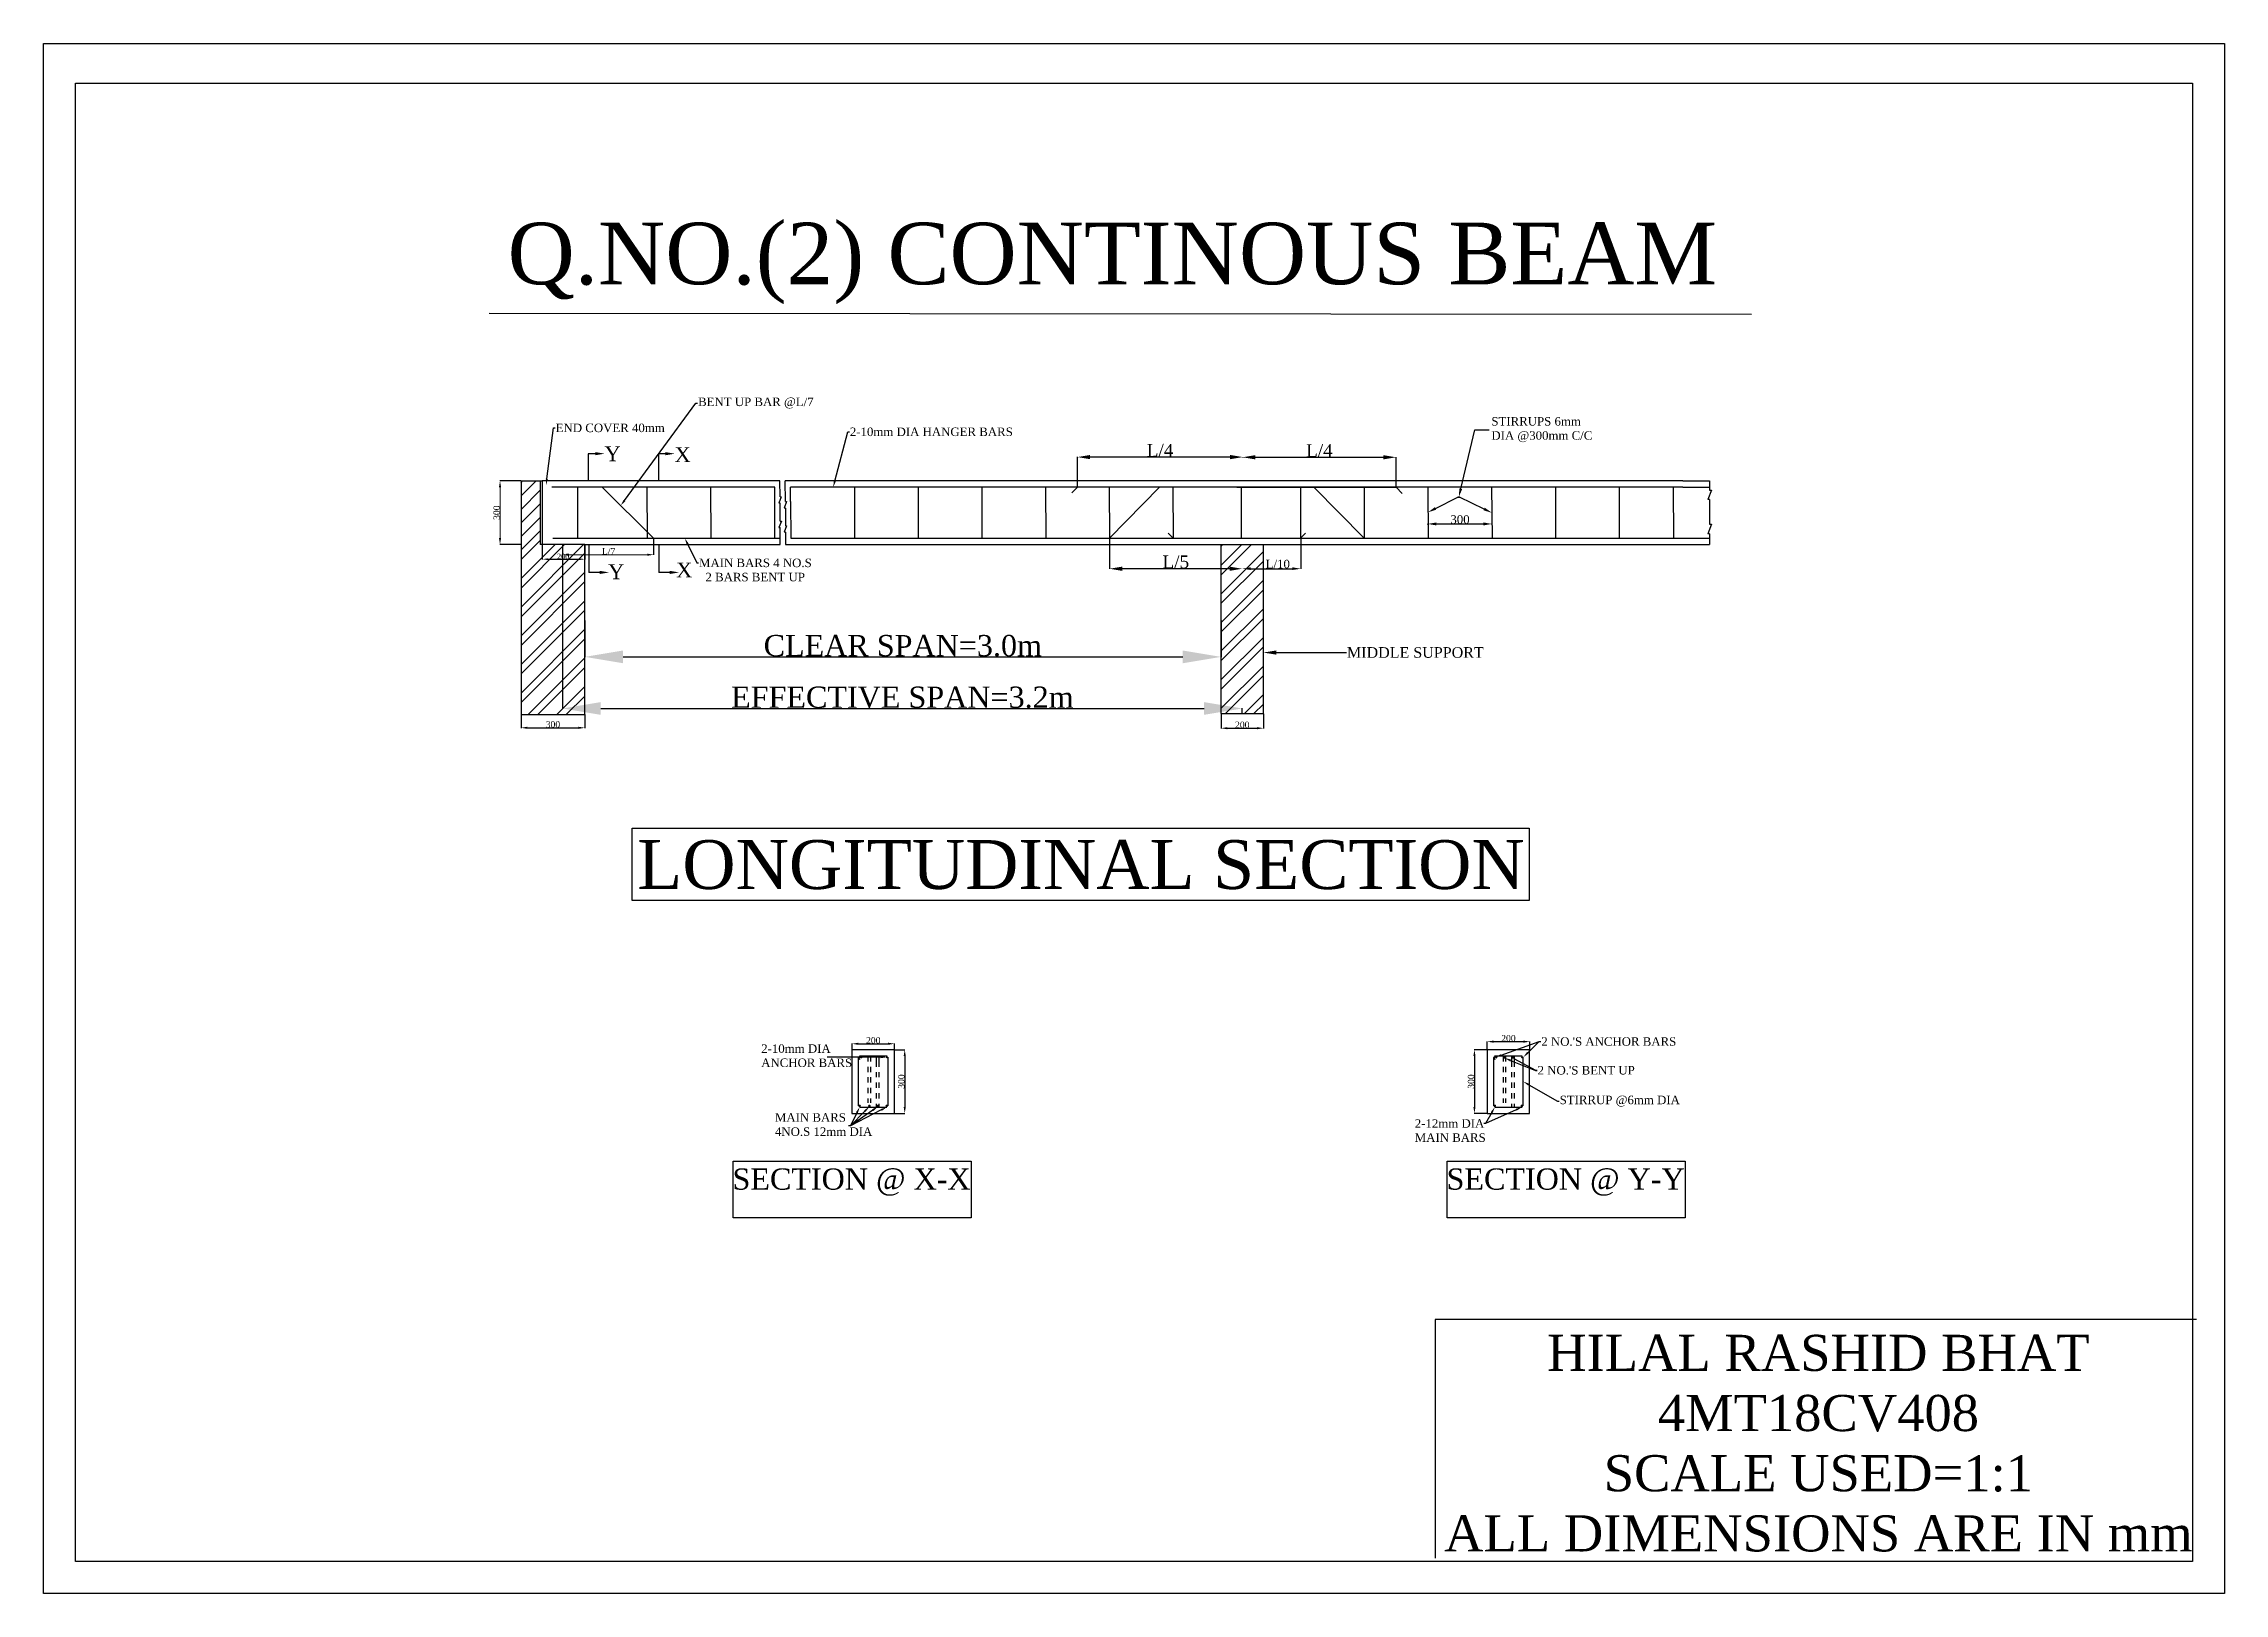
# Model space of a CAD drawing. Header units: millimetres. Extents: x -2219 to 8047, y -5019 to 2279.
import ezdxf
from ezdxf import colors
from ezdxf.entities.mleader import LeaderData, LeaderLine
from ezdxf.math import Vec2, Vec3

# ---------------------------------------------------------------- set-up
doc = ezdxf.new("R2010")
doc.units = ezdxf.units.MM
doc.styles.get("Standard").update_dxf_attribs({"font": 'times.ttf'})
doc.dimstyles.new('ISO-25', dxfattribs={"dimtxt": 2.5, "dimasz": 2.5, "dimexe": 1.25, "dimexo": 0.625, "dimtad": 1, "dimdec": 0, "dimtxsty": 'Standard', "dimcen": 2.5, "dimaunit": 1, "dimadec": 0, "dimazin": 0, "dimtfac": 1, "dimtdec": 0, "dimtmove": 0, "dimatfit": 3, "dimfxl": 1, "dimarcsym": 0})

# ---------------------------------------------------------------- blocks, each defined once
blk = doc.blocks.new('*D1')
at = {"color": 0, "lineweight": -2, "transparency": 16777216}
for p, q in [((29, -881), (29, -945)), ((329, -881), (329, -945)), ((59, -943), (299, -943))]:
    blk.add_line(p, q, dxfattribs=at)
at = {"color": 0, "transparency": 16777216}
for points in [[(59, -938), (59, -948), (29, -943)], [(299, -938), (299, -948), (329, -943)]]:
    blk.add_solid(points, dxfattribs=at)
at = {"layer": 'Defpoints', "color": 0, "transparency": 16777216}
for p in [(29, -880), (329, -880), (329, -943)]:
    blk.add_point(p, dxfattribs=at)
at = {"color": 0, "transparency": 16777216, "insert": (179, -927), "char_height": 30, "attachment_point": 5}
blk.add_mtext('300', dxfattribs=at)
blk = doc.blocks.new('*D2')
at = {"color": 0, "lineweight": -2, "transparency": 16777216}
for p, q in [((129, -81), (129, -151)), ((329, -81), (329, -151)), ((154, -149), (304, -149))]:
    blk.add_line(p, q, dxfattribs=at)
at = {"color": 0, "transparency": 16777216}
for points in [[(154, -145), (154, -153), (129, -149)], [(304, -145), (304, -153), (329, -149)]]:
    blk.add_solid(points, dxfattribs=at)
at = {"layer": 'Defpoints', "color": 0, "transparency": 16777216}
for p in [(129, -80), (329, -80), (329, -149)]:
    blk.add_point(p, dxfattribs=at)
at = {"color": 0, "transparency": 16777216, "insert": (227, -136), "char_height": 25, "attachment_point": 5}
blk.add_mtext('200', dxfattribs=at)
blk = doc.blocks.new('*D3')
at = {"color": 0, "lineweight": -2, "transparency": 16777216}
for p, q in [((28, 220), (-71, 220)), ((28, -80), (-71, -80))]:
    blk.add_line(p, q, dxfattribs=at)
at = {"color": 0, "lineweight": 20, "transparency": 16777216}
blk.add_line((-70, 190), (-70, -50), dxfattribs=at)
at = {"color": 0, "transparency": 16777216}
for points in [[(-75, 190), (-65, 190), (-70, 220)], [(-75, -50), (-65, -50), (-70, -80)]]:
    blk.add_solid(points, dxfattribs=at)
at = {"layer": 'Defpoints', "color": 0, "transparency": 16777216}
for p in [(29, 220), (-70, -80), (29, -80)]:
    blk.add_point(p, dxfattribs=at)
at = {"color": 0, "transparency": 16777216, "insert": (-86, 70), "char_height": 30, "width": 70.24, "attachment_point": 5, "rotation": 90}
blk.add_mtext('300', dxfattribs=at)
blk = doc.blocks.new('*D4')
at = {"color": 0, "lineweight": -2, "transparency": 16777216}
for p, q in [((3324, -877), (3324, -946)), ((3524, -877), (3524, -946)), ((3354, -945), (3494, -945))]:
    blk.add_line(p, q, dxfattribs=at)
at = {"color": 0, "transparency": 16777216}
for points in [[(3354, -940), (3354, -950), (3324, -945)], [(3494, -940), (3494, -950), (3524, -945)]]:
    blk.add_solid(points, dxfattribs=at)
at = {"layer": 'Defpoints', "color": 0, "transparency": 16777216}
for p in [(3324, -876), (3524, -876), (3524, -945)]:
    blk.add_point(p, dxfattribs=at)
at = {"color": 0, "transparency": 16777216, "insert": (3424, -929), "char_height": 30, "attachment_point": 5}
blk.add_mtext('200', dxfattribs=at)
blk = doc.blocks.new('*D7')
at = {"color": 0, "lineweight": -2, "transparency": 16777216}
for p, q in [((3699, -51), (3699, -195)), ((3424, -194), (3424, -195)), ((3464, -194), (3659, -194))]:
    blk.add_line(p, q, dxfattribs=at)
at = {"color": 0, "transparency": 16777216}
for points in [[(3464, -187), (3464, -200), (3424, -194)], [(3659, -187), (3659, -200), (3699, -194)]]:
    blk.add_solid(points, dxfattribs=at)
at = {"layer": 'Defpoints', "color": 0, "transparency": 16777216}
for p in [(3699, -50), (3424, -193), (3699, -194)]:
    blk.add_point(p, dxfattribs=at)
at = {"color": 0, "transparency": 16777216, "insert": (3561, -172), "char_height": 40, "attachment_point": 5}
blk.add_mtext('    L/10', dxfattribs=at)
blk = doc.blocks.new('*D8')
at = {"color": 0, "lineweight": -2, "transparency": 16777216}
for p, q in [((2799, -51), (2799, -195)), ((3364, -194), (2859, -194)), ((3424, -194), (3424, -195))]:
    blk.add_line(p, q, dxfattribs=at)
at = {"color": 0, "transparency": 16777216}
for points in [[(2859, -184), (2859, -204), (2799, -194)], [(3364, -184), (3364, -204), (3424, -194)]]:
    blk.add_solid(points, dxfattribs=at)
at = {"layer": 'Defpoints', "color": 0, "transparency": 16777216}
for p in [(2799, -50), (2799, -194), (3424, -193)]:
    blk.add_point(p, dxfattribs=at)
at = {"color": 0, "transparency": 16777216, "insert": (3111, -162), "char_height": 60, "attachment_point": 5}
blk.add_mtext('L/5', dxfattribs=at)
blk = doc.blocks.new('*D10')
at = {"color": 0, "lineweight": -2, "transparency": 16777216}
for p, q in [((3426, 331), (3426, 330)), ((3486, 331), (4088, 331)), ((4148, 190), (4148, 332))]:
    blk.add_line(p, q, dxfattribs=at)
at = {"color": 0, "transparency": 16777216}
for points in [[(3486, 341), (3486, 321), (3426, 331)], [(4088, 341), (4088, 321), (4148, 331)]]:
    blk.add_solid(points, dxfattribs=at)
at = {"layer": 'Defpoints', "color": 0, "transparency": 16777216}
for p in [(3426, 332), (4148, 331), (4148, 190)]:
    blk.add_point(p, dxfattribs=at)
at = {"color": 0, "transparency": 16777216, "insert": (3787, 362), "char_height": 60, "attachment_point": 5}
blk.add_mtext('L/4', dxfattribs=at)
blk = doc.blocks.new('*D11')
at = {"color": 0, "lineweight": -2, "transparency": 16777216}
for p, q in [((4298, 14), (4298, 18)), ((4338, 17), (4559, 17)), ((4599, 16), (4599, 18))]:
    blk.add_line(p, q, dxfattribs=at)
at = {"color": 0, "transparency": 16777216}
for points in [[(4338, 24), (4338, 10), (4298, 17)], [(4559, 24), (4559, 10), (4599, 17)]]:
    blk.add_solid(points, dxfattribs=at)
at = {"layer": 'Defpoints', "color": 0, "transparency": 16777216}
for p in [(4298, 13), (4599, 17), (4599, 15)]:
    blk.add_point(p, dxfattribs=at)
at = {"color": 0, "transparency": 16777216, "insert": (4449, 38), "char_height": 40, "width": 80.63, "attachment_point": 5}
blk.add_mtext('300', dxfattribs=at)
blk = doc.blocks.new('*D12')
at = {"color": 0, "lineweight": -2, "transparency": 16777216}
for p, q in [((224, -81), (224, -129)), ((653, -51), (653, -129))]:
    blk.add_line(p, q, dxfattribs=at)
at = {"color": 0, "lineweight": 20, "transparency": 16777216}
blk.add_line((254, -128), (623, -128), dxfattribs=at)
at = {"color": 0, "transparency": 16777216}
for points in [[(254, -123), (254, -133), (224, -128)], [(623, -123), (623, -133), (653, -128)]]:
    blk.add_solid(points, dxfattribs=at)
at = {"layer": 'Defpoints', "color": 0, "transparency": 16777216}
for p in [(224, -80), (653, -50), (653, -128)]:
    blk.add_point(p, dxfattribs=at)
at = {"color": 0, "transparency": 16777216, "insert": (441, -112), "char_height": 30, "attachment_point": 5}
blk.add_mtext('L/7', dxfattribs=at)
blk = doc.blocks.new('*D13')
at = {"color": 0, "lineweight": -2, "transparency": 16777216}
for p, q in [((329, -438), (329, -610)), ((3324, -438), (3324, -610)), ((509, -609), (3144, -609))]:
    blk.add_line(p, q, dxfattribs=at)
at = {"color": 0, "transparency": 16777216}
for points in [[(509, -579), (509, -639), (329, -609)], [(3144, -579), (3144, -639), (3324, -609)]]:
    blk.add_solid(points, dxfattribs=at)
at = {"layer": 'Defpoints', "color": 0, "transparency": 16777216}
for p in [(329, -438), (3324, -438), (3324, -609)]:
    blk.add_point(p, dxfattribs=at)
at = {"color": 0, "transparency": 16777216, "insert": (1826, -557), "char_height": 100, "attachment_point": 5}
blk.add_mtext('CLEAR SPAN=3.0m', dxfattribs=at)
blk = doc.blocks.new('*D14')
at = {"color": 0, "lineweight": -2, "transparency": 16777216}
for p, q in [((224, -81), (224, -854)), ((404, -852), (3244, -852)), ((3424, -876), (3424, -851))]:
    blk.add_line(p, q, dxfattribs=at)
at = {"color": 0, "transparency": 16777216}
for points in [[(404, -822), (404, -882), (224, -852)], [(3244, -822), (3244, -882), (3424, -852)]]:
    blk.add_solid(points, dxfattribs=at)
at = {"layer": 'Defpoints', "color": 0, "transparency": 16777216}
for p in [(224, -80), (3424, -852), (3424, -876)]:
    blk.add_point(p, dxfattribs=at)
at = {"color": 0, "transparency": 16777216, "insert": (1824, -800), "char_height": 100, "attachment_point": 5}
blk.add_mtext('EFFECTIVE SPAN=3.2m', dxfattribs=at)
blk = doc.blocks.new('*D15')
at = {"color": 0, "lineweight": -2, "transparency": 16777216}
for p, q in [((1587, -2459), (1587, -2430)), ((1617, -2431), (1757, -2431)), ((1787, -2459), (1787, -2430))]:
    blk.add_line(p, q, dxfattribs=at)
at = {"color": 0, "transparency": 16777216}
for points in [[(1617, -2426), (1617, -2436), (1587, -2431)], [(1757, -2426), (1757, -2436), (1787, -2431)]]:
    blk.add_solid(points, dxfattribs=at)
at = {"layer": 'Defpoints', "color": 0, "transparency": 16777216}
for p in [(1587, -2459), (1787, -2431), (1787, -2459)]:
    blk.add_point(p, dxfattribs=at)
at = {"color": 0, "transparency": 16777216, "insert": (1687, -2415), "char_height": 30, "attachment_point": 5}
blk.add_mtext('200', dxfattribs=at)
blk = doc.blocks.new('*D16')
at = {"color": 0, "lineweight": -2, "transparency": 16777216}
for p, q in [((1787, -2459), (1836, -2459)), ((1835, -2489), (1835, -2729)), ((1787, -2759), (1836, -2759))]:
    blk.add_line(p, q, dxfattribs=at)
at = {"color": 0, "transparency": 16777216}
for points in [[(1830, -2489), (1840, -2489), (1835, -2459)], [(1830, -2729), (1840, -2729), (1835, -2759)]]:
    blk.add_solid(points, dxfattribs=at)
at = {"layer": 'Defpoints', "color": 0, "transparency": 16777216}
for p in [(1787, -2459), (1787, -2759), (1835, -2759)]:
    blk.add_point(p, dxfattribs=at)
at = {"color": 0, "transparency": 16777216, "insert": (1819, -2609), "char_height": 30, "attachment_point": 5, "rotation": 90}
blk.add_mtext('300', dxfattribs=at)
blk = doc.blocks.new('*D17')
at = {"color": 0, "lineweight": -2, "transparency": 16777216}
for p, q in [((4577, -2459), (4577, -2420)), ((4607, -2421), (4747, -2421)), ((4777, -2459), (4777, -2420))]:
    blk.add_line(p, q, dxfattribs=at)
at = {"color": 0, "transparency": 16777216}
for points in [[(4607, -2416), (4607, -2426), (4577, -2421)], [(4747, -2416), (4747, -2426), (4777, -2421)]]:
    blk.add_solid(points, dxfattribs=at)
at = {"layer": 'Defpoints', "color": 0, "transparency": 16777216}
for p in [(4577, -2459), (4777, -2421), (4777, -2459)]:
    blk.add_point(p, dxfattribs=at)
at = {"color": 0, "transparency": 16777216, "insert": (4677, -2405), "char_height": 30, "attachment_point": 5}
blk.add_mtext('200', dxfattribs=at)
blk = doc.blocks.new('*D18')
at = {"color": 0, "lineweight": -2, "transparency": 16777216}
for p, q in [((4576, -2459), (4516, -2459)), ((4517, -2489), (4517, -2729)), ((4576, -2759), (4516, -2759))]:
    blk.add_line(p, q, dxfattribs=at)
at = {"color": 0, "transparency": 16777216}
for points in [[(4512, -2489), (4522, -2489), (4517, -2459)], [(4512, -2729), (4522, -2729), (4517, -2759)]]:
    blk.add_solid(points, dxfattribs=at)
at = {"layer": 'Defpoints', "color": 0, "transparency": 16777216}
for p in [(4577, -2459), (4517, -2759), (4577, -2759)]:
    blk.add_point(p, dxfattribs=at)
at = {"color": 0, "transparency": 16777216, "insert": (4501, -2609), "char_height": 30, "attachment_point": 5, "rotation": 90}
blk.add_mtext('300', dxfattribs=at)

msp = doc.modelspace()

# ---------------------------------------------------------------- hatches: boundary and pattern name
h = msp.add_hatch()
h.set_pattern_fill('ANSI32', color=256, scale=10)
h.paths.add_polyline_path([(3523.7, -80.4), (3323.7, -80.4), (3323.7, -876.3), (3523.7, -876.3)])

# ---------------------------------------------------------------- linework, layer by layer
for p, q in [((-121.7, 1009.3), (5821.2, 1004.5)), ((345.5, 347.9), (345.5, 219.6)), ((675.2, 347.9), (675.2, 219.6)), ((2647.9, 190.2), (2647.9, 333)), ((3366.2, 331.8), (2707.9, 331.8)), ((29, 219.6), (29, -80.4)), ((29, 219.6), (129, 219.6)), ((119, 219.6), (119, -80.4)), ((129, 219.6), (129, -80.4)), ((1247.8, 219.6), (129, 219.6)), ((1248, 144.9), (1247.8, 219.6)), ((1273.1, 121.9), (1272.8, 219.7)), ((5497.8, 219.6), (1272.8, 219.6)), ((1297.8, 219.6), (1297.8, 219.8)), ((5497.8, 219.6), (5624.1, 219.6)), ((5624.1, 219.6), (5624.1, 176.1)), ((1222.9, 189.6), (174, 189.6)), ((297, -50.4), (296.1, 189.6)), ((652.6, -50.4), (411.4, 189.6)), ((623.6, -50.4), (622.9, 189.6)), ((923.6, -50.4), (922.9, 189.6)), ((1223.6, -50.4), (1222.9, 189.6)), ((1253.8, 144.9), (1242.1, 114.9)), ((1248.1, 114.9), (1242.1, 114.9)), ((1248, 144.9), (1253.8, 144.9)), ((1248.4, 30.8), (1248.1, 114.9)), ((1278.8, 121.9), (1267.2, 91.9)), ((1272.9, 189.6), (1272.8, 189.6)), ((1273.1, 121.9), (1278.8, 121.9)), ((1298.1, 121.9), (1297.9, 189.6)), ((5497.8, 189.6), (1297.9, 189.6)), ((1298.1, 121.9), (1298.6, -50.4)), ((1597.9, 189.6), (1598.6, -50.4)), ((1897.9, 189.6), (1898.6, -50.4)), ((2197.9, 189.6), (2198.6, -50.4)), ((2497.9, 189.6), (2498.6, -50.4)), ((2647.9, 189.6), (2621.9, 164)), ((3397.9, 189.6), (2647.9, 189.6)), ((2797.9, 189.6), (2798.6, -50.4)), ((2798.6, -50.4), (3035, 189.6)), ((3097.9, 189.6), (3098.6, -50.4)), ((3397.9, 189.6), (4147.9, 189.6)), ((3418.4, 189.6), (3419.2, -50.4)), ((3697.9, 189.6), (3698.6, -50.4)), ((3998.5, -50.4), (3760.7, 189.6)), ((3997.9, 189.6), (3998.5, -50.4)), ((4147.9, 189.6), (4176.7, 160.4)), ((4297.9, 189.6), (4298.5, -50.4)), ((4597.9, 189.6), (4599.7, -50.4)), ((4897.9, 189.6), (4898.6, -50.4)), ((5197.9, 189.6), (5198.5, -50.4)), ((5452.9, 189.6), (5453.6, -50.4)), ((5497.8, 189.6), (5624.1, 189.6)), ((5633.1, 176.1), (5615.1, 132.6)), ((5624.1, 132.6), (5615.1, 132.6)), ((5624.1, 176.1), (5633.1, 176.1)), ((5624.1, 132.6), (5624.1, 16.3)), ((1254.4, 30.8), (1242.5, 0.8)), ((1242.5, 0.8), (1248.5, 0.8)), ((1248.4, 30.8), (1254.4, 30.8)), ((1248.7, -80.4), (1248.5, 0.8)), ((1273.2, 91.9), (1267.2, 91.9)), ((1278.9, 8.8), (1267.3, -21.2)), ((1273.2, 91.9), (1273.2, 8.8)), ((1273.2, 8.8), (1278.9, 8.8)), ((5633.1, 16.3), (5615.1, -29.4)), ((5624.1, 16.3), (5633.1, 16.3)), ((29, -80.4), (29, -880.4)), ((329, -80.4), (119, -80.4)), ((178.8, -50.4), (1248.7, -50.4)), ((323.7, -80.4), (1248.7, -80.4)), ((329, -50.4), (757.6, -50.4)), ((329, -880.4), (329, -80.4)), ((348, -80.4), (348, -211.3)), ((677.7, -80.4), (677.7, -211.3)), ((1273.3, -21.2), (1267.3, -21.2)), ((1273.3, -21.2), (1273.5, -80.4)), ((1273.5, -80.4), (5624.1, -80.4)), ((1298.6, -50.4), (5624.1, -50.4)), ((3098.6, -50.4), (3075.2, -26.6)), ((3323.7, -80.4), (3323.7, -876.3)), ((3523.7, -876.3), (3523.7, -80.4)), ((3698.6, -50.4), (3722.3, -26.8)), ((5624.1, -29.4), (5615.1, -29.4)), ((5624.1, -29.4), (5624.1, -80.4)), ((29, -880.4), (329, -880.4)), ((3323.7, -876.3), (3523.7, -876.3)), ((1616.5, -2495.7), (1616.5, -2723.5)), ((1616.5, -2495.7), (1623.8, -2504.8)), ((1751.9, -2489.2), (1621.7, -2489.2)), ((1624.1, -2489.2), (1631.6, -2498.5)), ((1662.8, -2514), (1662.8, -2489.2)), ((1662.8, -2564), (1662.8, -2539)), ((1674.8, -2514), (1674.8, -2489.2)), ((1674.8, -2564), (1674.8, -2539)), ((1702.9, -2539), (1702.9, -2489.2)), ((1702.9, -2589), (1702.9, -2564)), ((1714.9, -2539), (1714.9, -2489.2)), ((1714.9, -2589), (1714.9, -2564)), ((1756.5, -2723.2), (1756.5, -2494.5)), ((4606.6, -2495.7), (4606.6, -2723.5)), ((4606.6, -2495.7), (4613.8, -2504.8)), ((4741.9, -2489.2), (4611.7, -2489.2)), ((4614.1, -2489.2), (4621.6, -2498.5)), ((4653.1, -2514), (4653.1, -2489.2)), ((4653.1, -2564), (4653.1, -2539)), ((4665.1, -2514), (4665.1, -2489.2)), ((4665.1, -2564), (4665.1, -2539)), ((4693.2, -2539), (4693.2, -2489.2)), ((4693.2, -2589), (4693.2, -2564)), ((4705.2, -2539), (4705.2, -2489.2)), ((4705.2, -2589), (4705.2, -2564)), ((4746.6, -2723.2), (4746.6, -2494.5)), ((1662.8, -2614), (1662.8, -2589)), ((1662.8, -2664), (1662.8, -2639)), ((1674.8, -2614), (1674.8, -2589)), ((1674.8, -2664.3), (1674.8, -2639)), ((1702.9, -2639), (1702.9, -2614)), ((1702.9, -2689), (1702.9, -2664)), ((1714.9, -2639), (1714.9, -2614)), ((1714.9, -2689), (1714.9, -2664)), ((4653.1, -2614), (4653.1, -2589)), ((4653.1, -2664), (4653.1, -2639)), ((4665.1, -2614), (4665.1, -2589)), ((4665.1, -2664.3), (4665.1, -2639)), ((4693.2, -2639), (4693.2, -2614)), ((4693.2, -2689), (4693.2, -2664)), ((4705.2, -2639), (4705.2, -2614)), ((4705.2, -2689), (4705.2, -2664)), ((1623, -2729.2), (1751.3, -2729.2)), ((1662.8, -2709.1), (1662.8, -2689)), ((1674.8, -2709.1), (1674.8, -2689)), ((1702.9, -2729.2), (1702.9, -2714)), ((1714.9, -2729.2), (1714.9, -2714)), ((4613, -2729.2), (4741.3, -2729.2)), ((4653.1, -2709.1), (4653.1, -2689)), ((4665.1, -2709.1), (4665.1, -2689)), ((4693.2, -2729.2), (4693.2, -2714)), ((4705.2, -2729.2), (4705.2, -2714)), ((7915.9, -3729.4), (4332.4, -3729.4)), ((4332.4, -3729.4), (4332.4, -4853.9))]:
    msp.add_line(p, q)
at = {"linetype": 'ByBlock', "lineweight": -2}
for p, q in [((4518.2, 459.9), (4585.6, 459.9)), ((4447.3, 143.7), (4439.3, 143.7)), ((4439.3, 143.7), (4447.3, 143.7)), ((1478.7, -2494.2), (1470.7, -2494.2)), ((1579.1, -2816.9), (1571.1, -2816.9))]:
    msp.add_line(p, q, dxfattribs=at)
at = {"linetype": 'Continuous'}
for p, q in [((29, 148.9), (99.7, 219.6)), ((29, 212.5), (36.1, 219.6)), ((29, 85.3), (119, 175.3)), ((29, 21.6), (119, 111.6)), ((29, -42), (119, 48)), ((29, -105.7), (119, -15.7)), ((29, -150.6), (119, -60.6)), ((29, -240.4), (189, -80.4)), ((29, -375.1), (323.7, -80.4)), ((29, -285.3), (233.3, -80.4)), ((29, -420), (329, -120)), ((29, -509.8), (329, -209.8)), ((29, -554.7), (329, -254.7)), ((29, -644.5), (329, -344.5)), ((29, -689.4), (329, -389.4)), ((29, -779.2), (329, -479.2)), ((29, -824.1), (329, -524.1)), ((62.5, -880.4), (329, -613.9)), ((107.4, -880.4), (329, -658.8)), ((197.2, -880.4), (329, -748.6)), ((242.1, -880.4), (329, -793.5))]:
    msp.add_line(p, q, dxfattribs=at)
for points in [[(-2218.5, 2279.1), (8047.2, 2279.1), (8047.2, -5019.4), (-2218.5, -5019.4)], [(-2068.5, 2093.1), (7897.2, 2093.1), (7897.2, -4869.4), (-2068.5, -4869.4)], [(551.4, -1415.2), (4774.2, -1415.2), (4774.2, -1756.5), (551.4, -1756.5)], [(1786.5, -2759.2), (1786.5, -2459.2), (1586.5, -2459.2), (1586.5, -2759.2)], [(4776.6, -2759.2), (4776.6, -2459.2), (4576.6, -2459.2), (4576.6, -2759.2)], [(1027.2, -2983.4), (2147.5, -2983.4), (2147.5, -3250.5), (1027.2, -3250.5)], [(4388.5, -2983.4), (5508.9, -2983.4), (5508.9, -3250.5), (4388.5, -3250.5)]]:
    msp.add_lwpolyline(points, close=True)
at = {"linetype": 'ByBlock', "lineweight": -2}
for points in [[(4452.5, 182.6), (4518.2, 459.9)], [(378, 347.9), (345.5, 347.9)], [(707.7, 347.9), (675.2, 347.9)], [(4333.8, 90), (4439.3, 143.7)], [(4562.9, 87.2), (4447.3, 143.7)], [(398.3, -211.3), (348.1, -211.3)], [(728, -211.3), (677.8, -211.3)], [(1721.6, -2494.2), (1478.7, -2494.2)], [(1609.6, -2756), (1579.1, -2816.9)]]:
    msp.add_lwpolyline(points, dxfattribs=at)
for points, const_width in [([(1619, -2494.1, 1), (1624, -2494.1, 1)], 5), ([(1749.1, -2494.2, 1), (1754.1, -2494.2, 1)], 5), ([(4609, -2494.1, 1), (4614, -2494.1, 1)], 5), ([(4655.8, -2495.2, 1), (4661.8, -2495.2, 1)], 6), ([(4696.2, -2495.4, 1), (4702.2, -2495.4, 1)], 6), ([(4739.1, -2494.2, 1), (4744.1, -2494.2, 1)], 5), ([(1619.5, -2723.2, 1), (1625.5, -2723.2, 1)], 6), ([(1665.8, -2723.6, 1), (1671.8, -2723.6, 1)], 6), ([(1706.2, -2723.3, 1), (1712.2, -2723.3, 1)], 6), ([(1747.4, -2723.3, 1), (1753.4, -2723.3, 1)], 6), ([(4609.5, -2723.2, 1), (4615.5, -2723.2, 1)], 6), ([(4737.4, -2723.3, 1), (4743.4, -2723.3, 1)], 6)]:
    msp.add_lwpolyline(points, format="xyb", close=True, dxfattribs=dict(const_width=const_width))
for points in [[(378, 355.4), (423, 347.9), (378, 340.4)], [(707.7, 355.4), (752.7, 347.9), (707.7, 340.4)], [(2707.9, 341.8), (2707.9, 321.8), (2647.9, 331.8)], [(3366.2, 341.8), (3366.2, 321.8), (3426.2, 331.8)], [(4459, 181), (4443.3, 143.7), (4446.1, 184.1)], [(4336.9, 84.1), (4298.2, 71.9), (4330.8, 96)], [(4565.8, 93.2), (4598.8, 69.6), (4559.9, 81.2)], [(398.3, -203.8), (443.3, -211.3), (398.3, -218.8)], [(728, -203.8), (773, -211.3), (728, -218.8)], [(1721.6, -2489.2), (1751.6, -2494.2), (1721.6, -2499.2)], [(1605.1, -2753.8), (1623, -2729.2), (1614.1, -2758.2)]]:
    msp.add_solid(points)

# ---------------------------------------------------------------- texts
at = {"attachment_point": 2}
for s, width, insert, char_height in [('\\pi-870,l1160,t2320;Q.NO.(2)^ICONTINOUS BEAM', 6587.319, (2667.7, 1435.9), 290), ('Y', 5457.368, (460, 382.4), 70), ('X', 5457.368, (789.7, 378.1), 70), ('Y', 5457.368, (476.9, -173.1), 70), ('X', 5457.368, (797.2, -165), 70), ('LONGITUDINAL SECTION', 5457.368, (2664.6, -1471.9), 230), (' SECTION @ X-X', 5457.368, (1565.9, -3018.1), 100), (' SECTION @ Y-Y', 5457.368, (4927.2, -3018.1), 100), ('HILAL RASHID BHAT\\P4MT18CV408\\PSCALE USED=1:1\\PALL DIMENSIONS ARE IN mm', 5457.368, (6136, -3801.5), 170)]:
    msp.add_mtext_dynamic_manual_height_columns(s, width=width, gutter_width=12.5, heights=[0], dxfattribs=dict(at, insert=insert, char_height=char_height))
at = {"char_height": 40, "attachment_point": 1}
for s, insert, width in [('STIRRUPS 6mm DIA @300mm C/C', (4596.7, 520.2), 496.177), ('2-10mm DIA ANCHOR BARS', (1159.4, -2433.8), 546.785), ('MAIN BARS 4NO.S 12mm DIA', (1224.2, -2758.1), 479.307)]:
    msp.add_mtext(s, dxfattribs=dict(at, insert=insert, width=width))
at = {"insert": (3037, 363.4), "char_height": 60, "attachment_point": 5}
msp.add_mtext('L/4', dxfattribs=at)

# ---------------------------------------------------------------- dimensions: what is measured, and where the dimension line sits
for base, p1, p2, text, override, picture, middle in [((4147.9, 330.8), (3426.2, 331.8), (4147.9, 189.6), 'L/4', {"dimtxt": 60, "dimasz": 60}, '*D10', (3787, 362.4)), ((4599.2, 17), (4298.3, 13), (4599.2, 15.3), '300', {"dimtxt": 40, "dimasz": 40}, '*D11', (4448.8, 38)), ((2798.6, -193.6), (3423.7, -193.4), (2798.6, -50.4), 'L/5', {"dimtxt": 60, "dimasz": 60}, '*D8', (3111.2, -161.9)), ((3698.6, -193.6), (3423.7, -193.4), (3698.6, -50.4), '    L/10', {"dimtxt": 40, "dimasz": 40}, '*D7', (3561.2, -172.3))]:
    dim = msp.add_linear_dim(base=base, p1=p1, p2=p2, text=text, dimstyle='ISO-25', override=override)
    dim.commit()
    dim.dimension.update_dxf_attribs({"geometry": picture, "text_midpoint": middle})
for base, p1, p2, override, picture, middle in [((-69.8, -80.4), (29, 219.6), (29, -80.4), {"dimtxt": 30, "dimasz": 30, "dimlwd": 20}, '*D3', (-85.7, 69.6)), ((1834.6, -2759.2), (1786.5, -2459.2), (1786.5, -2759.2), {"dimtxt": 30, "dimasz": 30}, '*D16', (1818.8, -2609.2)), ((4517.3, -2759.2), (4576.6, -2459.2), (4576.6, -2759.2), {"dimtxt": 30, "dimasz": 30}, '*D18', (4501.4, -2609.2))]:
    dim = msp.add_linear_dim(base=base, p1=p1, p2=p2, angle=90, dimstyle='ISO-25', override=override)
    dim.commit()
    dim.dimension.update_dxf_attribs({"geometry": picture, "text_midpoint": middle})
for base, p1, p2, override, picture, middle in [((329.1, -149.3), (129, -80.4), (329.1, -80.4), {"dimtxt": 25, "dimasz": 25}, '*D2', (226.9, -149.3)), ((329, -943.4), (29, -880.4), (329, -880.4), {"dimtxt": 30, "dimasz": 30}, '*D1', (179, -943.4))]:
    dim = msp.add_linear_dim(base=base, p1=p1, p2=p2, dimstyle='ISO-25', override=override)
    dim.commit()
    dim.dimension.update_dxf_attribs({"geometry": picture, "text_midpoint": middle, "dimtype": 160})
for base, p1, p2, text, override, picture, middle in [((652.6, -128), (224, -80.4), (652.6, -50.4), 'L/7', {"dimtxt": 30, "dimasz": 30, "dimlwd": 20}, '*D12', (440.5, -128)), ((3423.7, -852.5), (224, -80.4), (3423.7, -876.3), 'EFFECTIVE SPAN=3.2m', {"dimtxt": 100, "dimasz": 180}, '*D14', (1823.9, -852.5)), ((3323.7, -609.2), (329, -437.6), (3323.7, -437.6), 'CLEAR SPAN=3.0m', {"dimtxt": 100, "dimasz": 180}, '*D13', (1826.4, -609.2))]:
    dim = msp.add_linear_dim(base=base, p1=p1, p2=p2, text=text, dimstyle='ISO-25', override=override)
    dim.commit()
    dim.dimension.update_dxf_attribs({"geometry": picture, "text_midpoint": middle, "dimtype": 160})
for base, p1, p2, picture, middle in [((3523.7, -944.6), (3323.7, -876.3), (3523.7, -876.3), '*D4', (3423.7, -928.7)), ((1786.5, -2431.3), (1586.5, -2459.2), (1786.5, -2459.2), '*D15', (1686.5, -2415.4)), ((4776.6, -2421), (4576.6, -2459.2), (4776.6, -2459.2), '*D17', (4676.6, -2405.1))]:
    dim = msp.add_linear_dim(base=base, p1=p1, p2=p2, dimstyle='ISO-25', override={"dimtxt": 30, "dimasz": 30})
    dim.commit()
    dim.dimension.update_dxf_attribs({"geometry": picture, "text_midpoint": middle})

# ---------------------------------------------------------------- leaders
ml = msp.add_multileader_mtext('Standard')
ml.set_content('BENT UP BAR @L/7', color=256)
ml.set_leader_properties()
ml.build(insert=Vec2(0, 0))
ml.multileader.update_dxf_attribs({"arrow_head_size": 30})
ctx = ml.context
ctx.base_point, ctx.char_height, ctx.arrow_head_size, ctx.plane_origin = Vec3(860.3, 585.6), 40, 30, Vec3(498, 103.4)
notes = []
notes.append((ctx, [(0, (1, 1, 0), (852.3, 585.6), (1, 0), 8, [(0, [(498, 103.4)], 0, [])])]))
ctx.mtext.insert, ctx.mtext.flow_direction = Vec3(862.3, 612), 5
ml = msp.add_multileader_mtext('Standard')
ml.set_content('END COVER 40mm', color=256)
ml.set_leader_properties()
ml.build(insert=Vec2(0, 0))
ml.multileader.update_dxf_attribs({"arrow_head_size": 30})
ctx = ml.context
ctx.base_point, ctx.char_height, ctx.arrow_head_size, ctx.plane_origin = Vec3(190.1, 468.9), 40, 30, Vec3(146.5, 199.1)
notes.append((ctx, [(0, (1, 1, 0), (182.1, 468.9), (1, 0), 8, [(0, [(146.5, 199.1)], 0, [])])]))
ctx.mtext.insert, ctx.mtext.flow_direction = Vec3(192.1, 489.4), 5
ml = msp.add_multileader_mtext('Standard')
ml.set_content('2-10mm DIA HANGER BARS', color=256)
ml.set_leader_properties()
ml.build(insert=Vec2(0, 0))
ml.multileader.update_dxf_attribs({"arrow_head_size": 30})
ctx = ml.context
ctx.base_point, ctx.char_height, ctx.arrow_head_size, ctx.plane_origin = Vec3(1574.8, 450.4), 40, 30, Vec3(1498.4, 189.6)
notes.append((ctx, [(0, (1, 1, 0), (1566.8, 450.4), (1, 0), 8, [(0, [(1498.4, 189.6)], 0, [])])]))
ctx.mtext.insert, ctx.mtext.flow_direction = Vec3(1576.8, 470.9), 5
ml = msp.add_multileader_mtext('Standard')
ml.set_content('MAIN BARS 4 NO.S\\P  2 BARS BENT UP ', color=256)
ml.set_leader_properties()
ml.build(insert=Vec2(0, 0))
ml.multileader.update_dxf_attribs({"arrow_head_size": 30})
ctx = ml.context
ctx.base_point, ctx.char_height, ctx.arrow_head_size, ctx.plane_origin = Vec3(864.9, -166.7), 40, 30, Vec3(799.8, -50.4)
notes.append((ctx, [(0, (1, 1, 0), (856.9, -166.7), (1, 0), 8, [(0, [(799.8, -50.4)], 0, [])])]))
ctx.mtext.insert, ctx.mtext.width, ctx.mtext.flow_direction = Vec3(866.9, -146.4), 590.679, 5
ml = msp.add_multileader_mtext('Standard')
ml.set_content('MIDDLE SUPPORT', color=256)
ml.set_leader_properties()
ml.build(insert=Vec2(0, 0))
ml.multileader.update_dxf_attribs({"arrow_head_size": 60})
ctx = ml.context
ctx.base_point, ctx.char_height, ctx.arrow_head_size, ctx.plane_origin = Vec3(3914.7, -588.7), 50, 60, Vec3(3523.7, -588.7)
notes.append((ctx, [(0, (1, 1, 0), (3906.7, -588.7), (1, 0), 8, [(0, [(3523.7, -588.7)], 0, [])])]))
ctx.mtext.insert, ctx.mtext.flow_direction = Vec3(3916.7, -563.3), 5
ml = msp.add_multileader_mtext('Standard')
ml.set_content("2 NO.'S ANCHOR BARS", color=256)
ml.set_leader_properties()
ml.build(insert=Vec2(0, 0))
ml.multileader.update_dxf_attribs({"arrow_head_size": 30})
ctx = ml.context
ctx.base_point, ctx.char_height, ctx.arrow_head_size, ctx.plane_origin = Vec3(4829.7, -2421), 40, 30, Vec3(4613.9, -2494.8)
notes.append((ctx, [(0, (1, 1, 0), (4821.7, -2421), (1, 0), 8, [(0, [(4613.9, -2494.8)], 0, [])])]))
ctx.mtext.insert, ctx.mtext.flow_direction = Vec3(4831.7, -2400.5), 5
ml = msp.add_multileader_mtext('Standard')
ml.set_content('', color=256)
ml.set_leader_properties()
ml.build(insert=Vec2(0, 0))
ml.multileader.update_dxf_attribs({"arrow_head_size": 30})
ctx = ml.context
ctx.base_point, ctx.char_height, ctx.arrow_head_size, ctx.plane_origin = Vec3(4829.7, -2421), 40, 30, Vec3(4746.6, -2494.5)
notes.append((ctx, [(0, (1, 1, 0), (4821.7, -2421), (1, 0), 8, [(0, [(4746.6, -2494.5)], 0, [])])]))
ctx.mtext.insert, ctx.mtext.flow_direction = Vec3(4831.7, -2401), 5
ml = msp.add_multileader_mtext('Standard')
ml.set_content("2 NO.'S BENT UP ", color=256)
ml.set_leader_properties()
ml.build(insert=Vec2(0, 0))
ml.multileader.update_dxf_attribs({"arrow_head_size": 30})
ctx = ml.context
ctx.base_point, ctx.char_height, ctx.arrow_head_size, ctx.plane_origin = Vec3(4812.2, -2556.2), 40, 30, Vec3(4658.8, -2498.2)
notes.append((ctx, [(0, (1, 1, 0), (4804.2, -2556.2), (1, 0), 8, [(0, [(4658.8, -2498.2)], 0, [])])]))
ctx.mtext.insert, ctx.mtext.flow_direction = Vec3(4814.2, -2535.7), 5
ml = msp.add_multileader_mtext('Standard')
ml.set_content('', color=256)
ml.set_leader_properties()
ml.build(insert=Vec2(0, 0))
ctx = ml.context
ctx.base_point, ctx.plane_origin = Vec3(4812.2, -2556.1), Vec3(4699.1, -2498.4)
notes.append((ctx, [(0, (1, 1, 0), (4804.2, -2556.1), (1, 0), 8, [(0, [(4699.1, -2498.4)], 0, [])])]))
ctx.mtext.insert, ctx.mtext.flow_direction = Vec3(4814.2, -2554.1), 5
ml = msp.add_multileader_mtext('Standard')
ml.set_content('STIRRUP @6mm DIA', color=256)
ml.set_leader_properties()
ml.build(insert=Vec2(0, 0))
ml.multileader.update_dxf_attribs({"arrow_head_size": 30})
ctx = ml.context
ctx.base_point, ctx.char_height, ctx.arrow_head_size, ctx.plane_origin = Vec3(4916.1, -2701.9), 40, 30, Vec3(4746.6, -2608.8)
notes.append((ctx, [(0, (1, 1, 0), (4908.1, -2701.9), (1, 0), 8, [(0, [(4746.6, -2608.8)], 0, [])])]))
ctx.mtext.insert, ctx.mtext.flow_direction = Vec3(4918.1, -2675.5), 5
ml = msp.add_multileader_mtext('Standard')
ml.set_content('', color=256)
ml.set_leader_properties()
ml.build(insert=Vec2(0, 0))
ml.multileader.update_dxf_attribs({"arrow_head_size": 30})
ctx = ml.context
ctx.base_point, ctx.char_height, ctx.arrow_head_size, ctx.plane_origin = Vec3(1567.1, -2816.9), 40, 30, Vec3(1709.2, -2726.3)
notes.append((ctx, [(0, (1, 1, 0), (1579.1, -2816.9), (-1, 0), 8, [(0, [(1709.2, -2726.3)], 0, [])])]))
ctx.mtext.insert, ctx.mtext.flow_direction = Vec3(1569.1, -2796.9), 5
ml = msp.add_multileader_mtext('Standard')
ml.set_content('', color=256)
ml.set_leader_properties()
ml.build(insert=Vec2(0, 0))
ml.multileader.update_dxf_attribs({"arrow_head_size": 30})
ctx = ml.context
ctx.base_point, ctx.char_height, ctx.arrow_head_size, ctx.plane_origin = Vec3(1567.1, -2816.9), 40, 30, Vec3(1668.8, -2726.6)
notes.append((ctx, [(0, (1, 1, 0), (1579.1, -2816.9), (-1, 0), 8, [(0, [(1668.8, -2726.6)], 0, [])])]))
ctx.mtext.insert, ctx.mtext.flow_direction = Vec3(1569.1, -2796.9), 5
ml = msp.add_multileader_mtext('Standard')
ml.set_content('', color=256)
ml.set_leader_properties()
ml.build(insert=Vec2(0, 0))
ml.multileader.update_dxf_attribs({"arrow_head_size": 30})
ctx = ml.context
ctx.base_point, ctx.char_height, ctx.arrow_head_size, ctx.plane_origin = Vec3(1567.1, -2816.9), 40, 30, Vec3(1751.3, -2729.2)
notes.append((ctx, [(0, (1, 1, 0), (1579.1, -2816.9), (-1, 0), 8, [(0, [(1751.3, -2729.2)], 0, [])])]))
ctx.mtext.insert, ctx.mtext.flow_direction = Vec3(1569.1, -2796.9), 5
ml = msp.add_multileader_mtext('Standard')
ml.set_content('2-12mm DIA MAIN BARS', color=256)
ml.set_leader_properties()
ml.build(insert=Vec2(0, 0))
ml.multileader.update_dxf_attribs({"arrow_head_size": 30})
ctx = ml.context
ctx.base_point, ctx.char_height, ctx.arrow_head_size, ctx.plane_origin = Vec3(4234, -2806.8), 40, 30, Vec3(4613, -2729.2)
notes.append((ctx, [(0, (1, 1, 0), (4568.4, -2806.8), (-1, 0), 8, [(0, [(4613, -2729.2)], 0, [])])]))
ctx.mtext.insert, ctx.mtext.width, ctx.mtext.flow_direction = Vec3(4236, -2786.3), 469.338, 5
ml = msp.add_multileader_mtext('Standard')
ml.set_content('', color=256)
ml.set_leader_properties()
ml.build(insert=Vec2(0, 0))
ml.multileader.update_dxf_attribs({"arrow_head_size": 30})
ctx = ml.context
ctx.base_point, ctx.char_height, ctx.arrow_head_size, ctx.plane_origin = Vec3(4556.4, -2806.8), 40, 30, Vec3(4741.3, -2729.2)
notes.append((ctx, [(0, (1, 1, 0), (4568.4, -2806.8), (-1, 0), 8, [(0, [(4741.3, -2729.2)], 0, [])])]))
ctx.mtext.insert, ctx.mtext.flow_direction = Vec3(4558.4, -2786.8), 5
for ctx, leaders in notes:
    for number, flags, end, landing, length, lines in leaders:
        leader = LeaderData()
        leader.index, (leader.has_last_leader_line, leader.has_dogleg_vector, leader.attachment_direction) = number, flags
        leader.last_leader_point, leader.dogleg_vector, leader.dogleg_length = Vec3(end), Vec3(landing), length
        for number, points, colour, breaks in lines:
            line = LeaderLine()
            line.index, line.vertices, line.color, line.breaks = number, Vec3.list(points), colors.encode_raw_color(colour), breaks
            leader.lines.append(line)
        ctx.leaders.append(leader)

doc.saveas('drawing.dxf')
